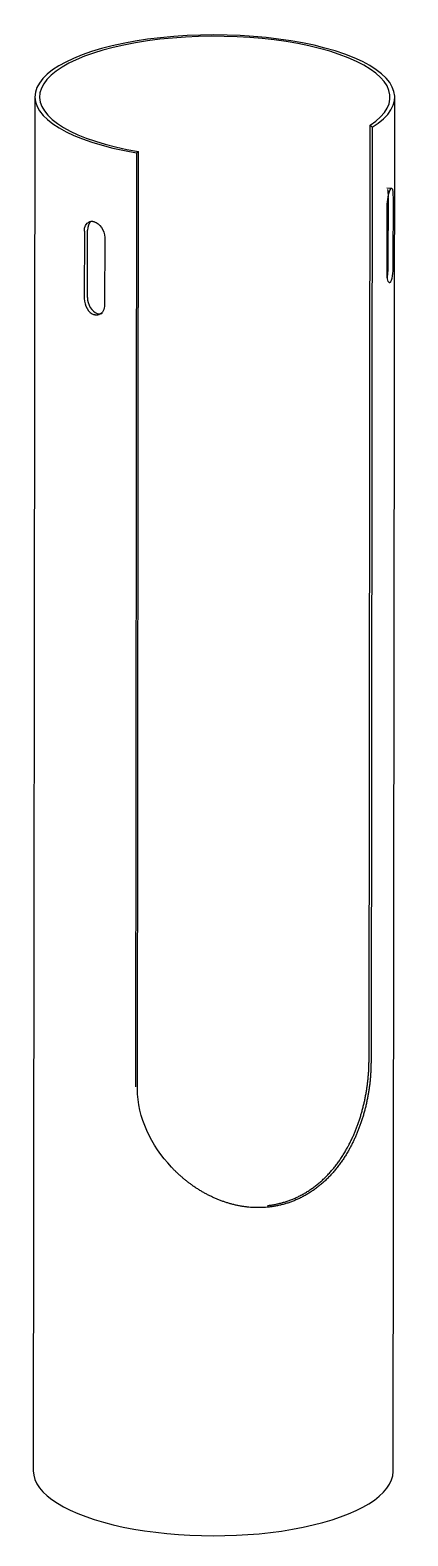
# Model space of a CAD drawing. Extents: x -14.35 to -14.271, y -58.832 to -58.513.
import ezdxf

# ---------------------------------------------------------------- set-up
doc = ezdxf.new("R2010")
doc.units = 0
doc.header["$LTSCALE"] = 0.079818
doc.header["$MEASUREMENT"] = 0
doc.linetypes.add('CONTINU', pattern=[0])
doc.layers.get('0').update_dxf_attribs({"linetype": 'CONTINUOUS'})

msp = doc.modelspace()

# ---------------------------------------------------------------- linework, layer by layer
at = {"linetype": 'CONTINUOUS'}
for p, q in [((-14.27817, -58.53398), (-14.2786, -58.53354, 0)), ((-14.32796, -58.53937), (-14.32753, -58.5391))]:
    msp.add_line(p, q, dxfattribs=at)
at = {"linetype": 'CONTINU'}
for points in [[(-14.34942, -58.52753), (-14.34977, -58.81783)], [(-14.27374, -58.81792), (-14.2734, -58.52762)], [(-14.27883, -58.73119), (-14.2786, -58.53354)], [(-14.27817, -58.53398), (-14.27841, -58.73164)], [(-14.32796, -58.53937), (-14.32819, -58.73665)], [(-14.32777, -58.73711), (-14.32753, -58.5391)], [(-14.27503, -58.54674), (-14.27406, -58.54681)], [(-14.27476, -58.56288), (-14.27474, -58.54882)], [(-14.27376, -58.54872), (-14.27378, -58.56295)], [(-14.27499, -58.5649), (-14.27497, -58.55067)], [(-14.33897, -58.55593), (-14.33899, -58.57017)], [(-14.33832, -58.56991), (-14.3383, -58.55568)], [(-14.33468, -58.55727), (-14.33469, -58.57151)], [(-14.33539, -58.57338), (-14.33558, -58.57345)], [(-14.33524, -58.57332), (-14.33539, -58.57338)], [(-14.32083, -58.75338), (-14.32071, -58.75351)]]:
    msp.add_lwpolyline(points, dxfattribs=at)
at = {"linetype": 'CONTINUOUS'}
for centre, major_axis, ratio, start_param, end_param in [((-14.31141, -58.52758), (-0.03801, 0.00005), 0.345072, 2.635345, 7.404001), ((-14.31141, -58.52758, 0), (-0.03702, 0.00004), 0.346241, 2.660815, 7.403762), ((-14.31175, -58.81788), (-0.03801, 0.00005), 0.358842, 0, 3.141593)]:
    msp.add_ellipse(centre, major_axis=major_axis, ratio=ratio, start_param=start_param, end_param=end_param, dxfattribs=at)
at = {"linetype": 'CONTINU'}
for points, degree in [([(-14.27497, -58.55067), (-14.27498, -58.54959), (-14.2747, -58.54775), (-14.27425, -58.54698, 0)], 3), ([(-14.27474, -58.54864), (-14.27472, -58.54787), (-14.27484, -58.5471, 0)], 2), ([(-14.27425, -58.54698, 0), (-14.2742, -58.54684, 0), (-14.27406, -58.54681, 0)], 2), ([(-14.27406, -58.54681, 0), (-14.27375, -58.54683, 0), (-14.27376, -58.54851), (-14.27376, -58.54872, 0)], 3), ([(-14.33897, -58.55593), (-14.33898, -58.55512, 0), (-14.33868, -58.55422, 0), (-14.33791, -58.55392, 0)], 3), ([(-14.33753, -58.55383, 0), (-14.33811, -58.55422), (-14.3383, -58.55502, 0), (-14.3383, -58.55568, 0)], 3), ([(-14.33791, -58.55392, 0), (-14.33741, -58.55375, 0), (-14.33689, -58.55392, 0)], 2), ([(-14.33689, -58.55392, 0), (-14.33572, -58.55429, 0), (-14.33468, -58.55576, 0), (-14.33468, -58.55727)], 3), ([(-14.27498, -58.56575, 0), (-14.27474, -58.56432), (-14.27476, -58.56288, 0)], 2), ([(-14.27378, -58.56295, 0), (-14.27377, -58.56376, 0), (-14.27386, -58.56595, 0), (-14.27428, -58.56665)], 3), ([(-14.2745, -58.56682, 0), (-14.27493, -58.56674, 0), (-14.275, -58.56525, 0), (-14.27499, -58.5649)], 3), ([(-14.27428, -58.56665), (-14.27435, -58.5668, 0), (-14.2745, -58.56682, 0)], 2), ([(-14.33899, -58.57017, 0), (-14.33899, -58.57165, 0), (-14.33812, -58.5732, 0), (-14.33692, -58.57358)], 3), ([(-14.33832, -58.56991, 0), (-14.33832, -58.57139, 0), (-14.33745, -58.57295, 0), (-14.33625, -58.57333)], 3), ([(-14.33469, -58.57151), (-14.33469, -58.57237, 0), (-14.33506, -58.57325), (-14.33587, -58.57356)], 3), ([(-14.33587, -58.57356, 0), (-14.33639, -58.57375), (-14.33692, -58.57358)], 2), ([(-14.33625, -58.57333), (-14.33598, -58.57343, 0), (-14.33571, -58.57339)], 2), ([(-14.30027, -58.76175), (-14.29354, -58.76101), (-14.28695, -58.7575, 0), (-14.28274, -58.75101), (-14.28041, -58.74483), (-14.27884, -58.73797), (-14.27883, -58.73119)], 6), ([(-14.27841, -58.73164), (-14.27841, -58.73842), (-14.28003, -58.74526), (-14.2824, -58.75142), (-14.28666, -58.75786, 0), (-14.29324, -58.76134), (-14.29996, -58.76208)], 6), ([(-14.32059, -58.75363), (-14.32481, -58.74913), (-14.32777, -58.74313), (-14.32777, -58.73711)], 3), ([(-14.29996, -58.76208), (-14.30575, -58.76272), (-14.31157, -58.76111), (-14.31668, -58.7578), (-14.32059, -58.75363)], 4)]:
    msp.add_open_spline(points, degree=degree, dxfattribs=at)

doc.saveas('drawing.dxf')
